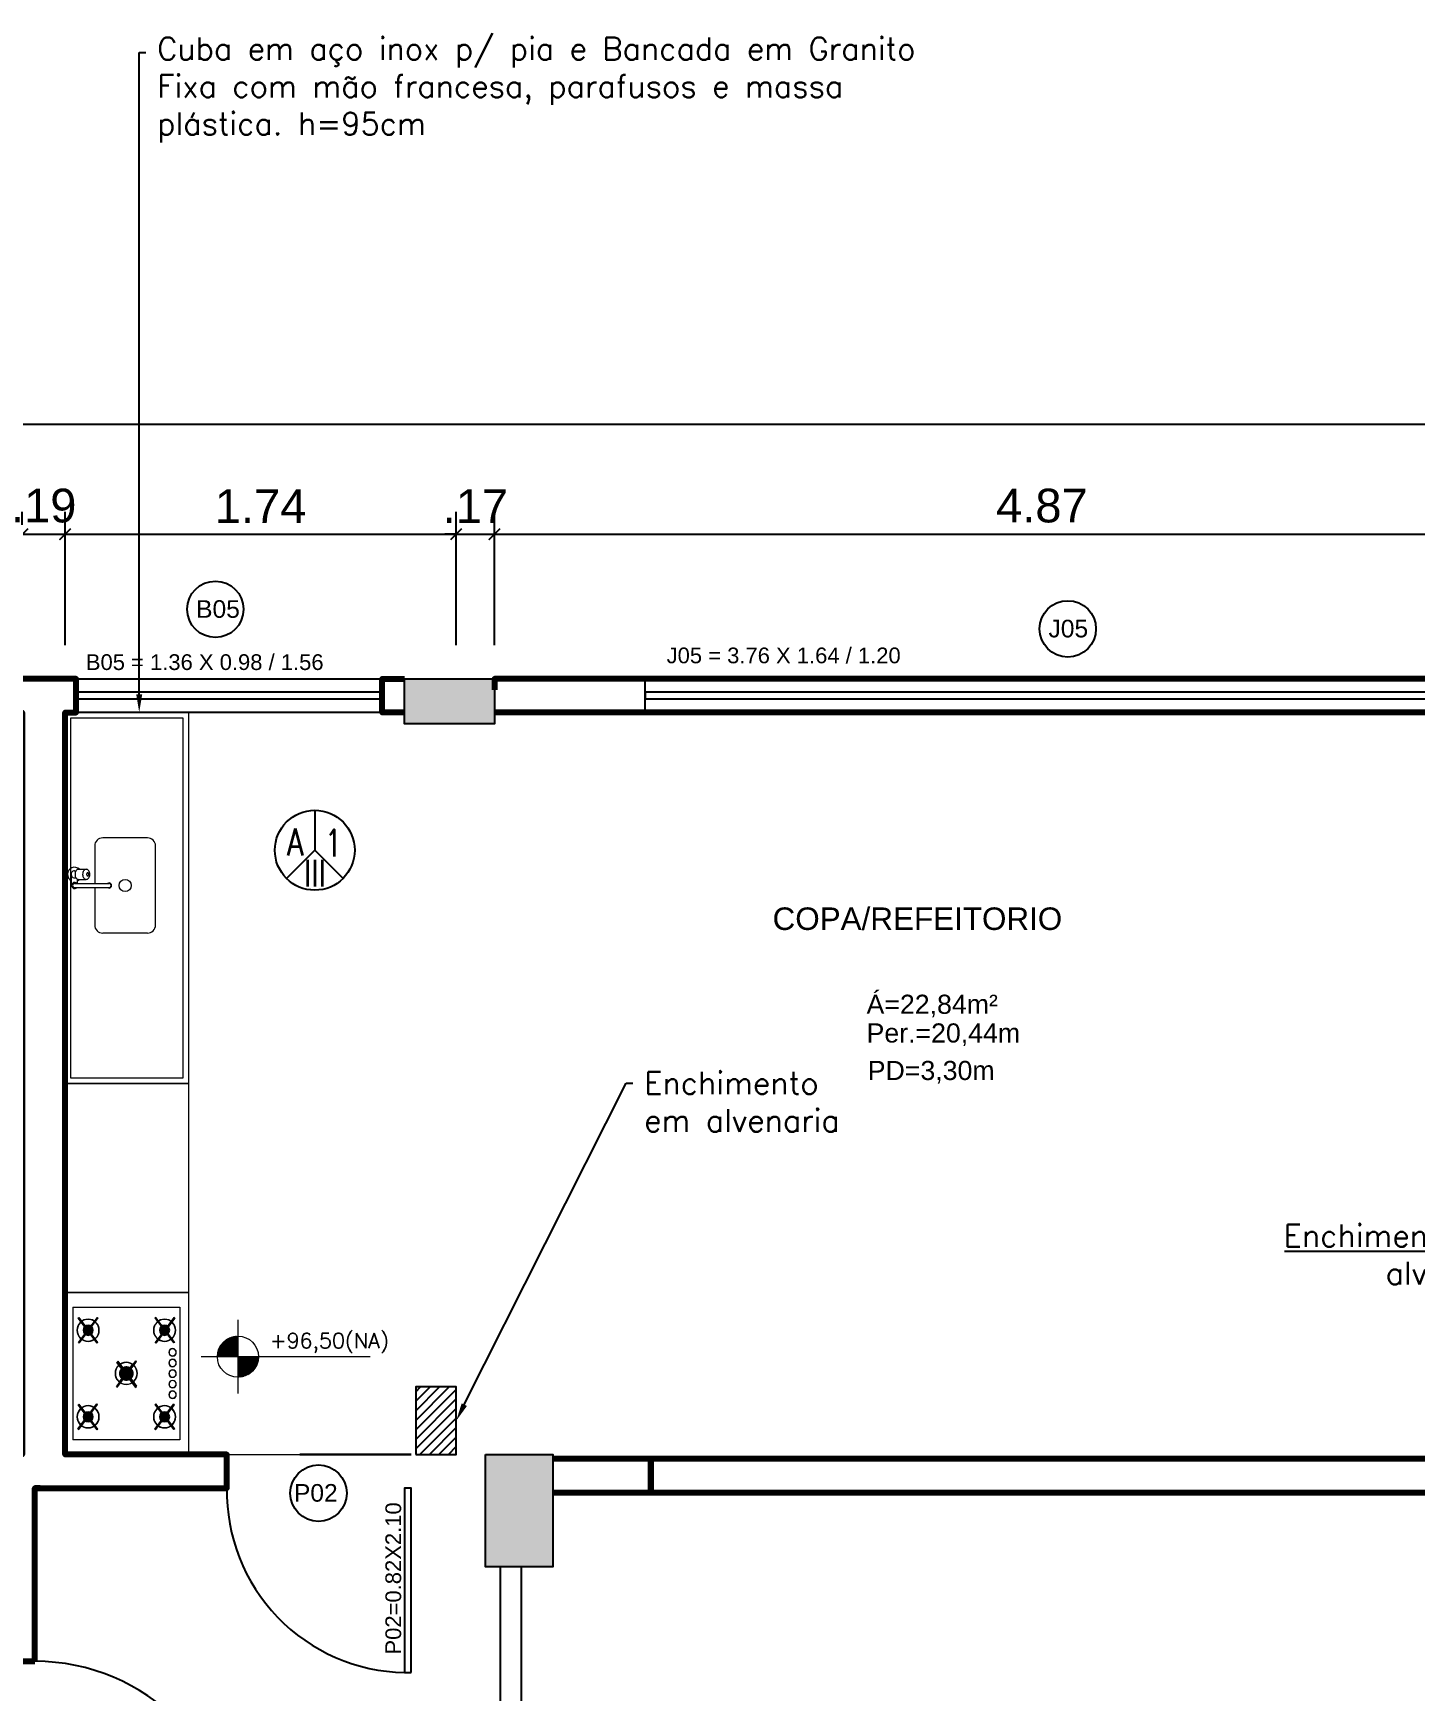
# Model space of a CAD drawing. Header units: metres. Extents: x -15851 to -15710, y 6781 to 6850.
# Drawn here: x -15800.06 to -15793.91, y 6801.67 to 6809.04 of the extents above; entities that cross this region are included whole.
import ezdxf
from ezdxf import colors
from ezdxf.entities.mleader import LeaderData, LeaderLine
from ezdxf.enums import TextEntityAlignment as Align
from ezdxf.math import Vec2, Vec3

# ---------------------------------------------------------------- set-up
doc = ezdxf.new("R2010")
doc.units = ezdxf.units.M
for name, color, linetype in [('ARCO', 1, 'Continuous'), ('Divisórias de Gesso Acartonado', 42, 'Continuous'), ('ESQUADRIAS', 2, 'Continuous'), ('pilares', 253, 'Continuous'), ('Shafts', 1, 'Continuous'), ('TEXTO', 7, 'Continuous'), ('Texto Esquadrias', 7, 'Continuous'), ('Texto Perimetro e Pé Direito', 7, 'Continuous'), ('TXT', 2, 'Continuous')]:
    doc.layers.add(name, color=color, linetype=linetype)
doc.layers.add('borda', color=220, linetype='Continuous', lineweight=9, plot=False)
for name, color, linetype, lineweight in [('cota', 18, 'Continuous', 9), ('linha', 1, 'Continuous', 9), ('Linha 1', 1, 'Continuous', 13), ('Linha 2', 2, 'Continuous', 20), ('linha2', 2, 'Continuous', 20), ('parede', 8, 'Continuous', 80), ('parede-0', 1, 'Continuous', 30), ('PISO', 8, 'Continuous', 13)]:
    doc.layers.add(name, color=color, linetype=linetype, lineweight=lineweight)
doc.layers.get('borda').off()
doc.styles.add('AMBI', font='arial.ttf')
doc.styles.add('arial', font='arial.ttf')
doc.styles.add('romans', font='romans.shx')
doc.styles.add('STYLE1', font='romans.shx')
doc.dimstyles.new('1-50', dxfattribs={"dimtxt": 0.15, "dimasz": 0.05, "dimexe": 0.1, "dimexo": 0.15, "dimgap": 0.05, "dimtad": 1, "dimzin": 4, "dimdsep": 46, "dimtxsty": 'arial', "dimblk": 'ARCHTICK', "dimcen": 0, "dimdle": 0.08, "dimclrd": 256, "dimclre": 256, "dimclrt": 256, "dimadec": 1, "dimazin": 0, "dimtfac": 1, "dimtix": 1, "dimtmove": 0, "dimatfit": 0, "dimldrblk": 'ARCHTICK', "dimfxl": 1, "dimtolj": 1, "dimarcsym": 0})

# ---------------------------------------------------------------- blocks, each defined once
blk = doc.blocks.new('pia p')
at = {"color": 0, "linetype": 'ByBlock', "ltscale": 0.1}
for p, q in [((33.95, 8.67), (11.95, 8.67)), ((7.95, 4.67), (7.95, -13.83)), ((37.95, -34.33), (37.95, 4.67)), ((-1.96, -7.58), (-1.26, -7.58)), ((0, -6.83), (3.76, -6.83)), ((-3.46, -14.83), (-3.46, -10.48)), ((-1.96, -11.08), (-1.26, -11.08)), ((-1.96, -13.83), (15.04, -13.83)), ((-1.96, -15.83), (15.04, -15.83)), ((-0.46, -13.83), (-0.46, -11.75)), ((0, -11.83), (3.76, -11.83)), ((7.95, -15.83), (7.95, -34.33)), ((33.95, -38.33), (11.95, -38.33))]:
    blk.add_line(p, q, dxfattribs=at)
at = {"color": 0, "linetype": 'ByBlock'}
blk.add_circle((22.95, -14.83), 3, dxfattribs=at)
at = {"color": 0, "linetype": 'ByBlock', "ltscale": 0.1}
for centre, radius, start, end in [((11.95, 4.67), 4, 90, 180), ((33.95, 4.67), 4, 0, 90), ((-1.96, -9.33), 1.75, 90, 204.61998), ((0.89, -9.08), 2.62, 144.73561, 163.67505), ((0.35, -8.69), 1.95, 120.36119, 144.73561), ((0, -8.1), 1.27, 90, 120.36119), ((4.65, -9.08), 2.62, 144.73561, 163.67505), ((4.11, -8.69), 1.95, 120.36119, 144.73561), ((3.76, -8.1), 1.27, 90, 120.36119), ((3.76, -8.1), 1.27, 59.63881, 90), ((3.41, -8.69), 1.95, 35.26439, 59.63881), ((2.87, -9.08), 2.62, 16.32495, 35.26439), ((-4.46, -10.48), 1, 0, 24.61998), ((-1.96, -9.33), 1.75, 211.00272, 270), ((-1.96, -14.83), 1, 90.00021, 270.00021), ((1.76, -9.33), 3.52, 163.67505, 180), ((1.76, -9.33), 3.52, 180, 196.32495), ((0.89, -9.59), 2.62, 196.32495, 215.26439), ((0.35, -9.97), 1.95, 215.26439, 239.63881), ((0, -10.56), 1.27, 239.63881, 270), ((5.52, -9.33), 3.52, 163.67505, 180), ((5.52, -9.33), 3.52, 180, 196.32495), ((4.65, -9.59), 2.62, 196.32495, 215.26439), ((4.11, -9.97), 1.95, 215.26439, 239.63881), ((3.76, -10.56), 1.27, 239.63881, 270), ((3.76, -10.56), 1.27, 270, 300.36119), ((3.41, -9.97), 1.95, 300.36119, 324.73561), ((2.87, -9.59), 2.62, 324.73561, 343.67505), ((2, -9.33), 3.52, 0, 16.32495), ((2, -9.33), 3.52, 343.67505, 0), ((15.04, -14.83), 1, 270.00012, 90.00012), ((11.95, -34.33), 4, 180, 270), ((33.95, -34.33), 4, 270, 0)]:
    blk.add_arc(centre, radius, start, end, dxfattribs=at)
at = {"color": 0, "linetype": 'ByBlock'}
for centre, radius, start, end in [((-1.96, -9.33), 3.5, 45.58469, 244.62307), ((-1.96, -14.83), 1.5, 41.81031, 318.18969), ((-1.96, -9.33), 3.5, 295.37693, 314.41531), ((5.04, -9.33), 1.06, 163.67505, 180), ((5.04, -9.33), 1.06, 180, 196.32495), ((4.78, -9.26), 0.787, 144.73561, 163.67505), ((4.78, -9.41), 0.787, 196.32495, 215.26439), ((4.61, -9.14), 0.586, 120.36119, 144.73561), ((4.61, -9.53), 0.586, 215.26439, 239.63881), ((4.51, -8.96), 0.381, 90, 120.36119), ((4.51, -9.7), 0.381, 239.63881, 270), ((4.51, -8.96), 0.381, 59.63881, 90), ((4.51, -9.7), 0.381, 270, 300.36119), ((4.41, -9.14), 0.586, 35.26439, 59.63881), ((4.41, -9.53), 0.586, 300.36119, 324.73561), ((4.24, -9.26), 0.787, 16.32495, 35.26439), ((4.24, -9.41), 0.787, 324.73561, 343.67505), ((3.98, -9.33), 1.06, 360, 16.32495), ((3.98, -9.33), 1.06, 343.67505, 360), ((15.04, -14.83), 1.25, 233.1301, 126.8699)]:
    blk.add_arc(centre, radius, start, end, dxfattribs=at)
blk = doc.blocks.new('fogão de bancada')
at = {"linetype": 'ByBlock'}
h = blk.add_hatch(color=0, dxfattribs=at)
h.paths.add_polyline_path([(-29.29, 12.63), (-27.92, 14.44, -0.498387), (-27.92, 10.81)])
h.paths.add_polyline_path([(-29.29, 12.63), (-30.65, 14.44, -0.16294), (-29.29, 14.89, -0.16294), (-27.92, 14.44)])
h.paths.add_polyline_path([(-30.65, 10.81, -0.498387), (-30.65, 14.44), (-29.29, 12.63)])
h.paths.add_polyline_path([(-30.65, 10.81), (-29.29, 12.63), (-27.92, 10.81, -0.16294), (-29.29, 10.36, -0.16294)])
h = blk.add_hatch(color=0, dxfattribs=at)
h.paths.add_polyline_path([(4.73, 12.63), (3.36, 14.44, 0.498387), (3.36, 10.81)])
h.paths.add_polyline_path([(4.73, 12.63), (6.1, 14.44, 0.16294), (4.73, 14.89, 0.16294), (3.36, 14.44)])
h.paths.add_polyline_path([(6.1, 10.81, 0.498387), (6.1, 14.44), (4.73, 12.63)])
h.paths.add_polyline_path([(6.1, 10.81), (4.73, 12.63), (3.36, 10.81, 0.16294), (4.73, 10.36, 0.16294)])
h = blk.add_hatch(color=0, dxfattribs=at)
h.paths.add_polyline_path([(-12.28, -6.61), (-14.26, -9.24, -0.498387), (-14.26, -3.98)])
h.paths.add_polyline_path([(-12.28, -6.61), (-10.29, -9.24, -0.16294), (-12.28, -9.9, -0.16294), (-14.26, -9.24)])
h.paths.add_polyline_path([(-10.29, -3.98, -0.498387), (-10.29, -9.24), (-12.28, -6.61)])
h.paths.add_polyline_path([(-10.29, -3.98), (-12.28, -6.61), (-14.26, -3.98, -0.16294), (-12.28, -3.31, -0.16294)])
h = blk.add_hatch(color=0, dxfattribs=at)
h.paths.add_polyline_path([(-29.29, -25.86), (-27.92, -27.68, 0.498387), (-27.92, -24.05)])
h.paths.add_polyline_path([(-29.29, -25.86), (-30.65, -27.68, 0.16294), (-29.29, -28.13, 0.16294), (-27.92, -27.68)])
h.paths.add_polyline_path([(-30.65, -24.05, 0.498387), (-30.65, -27.68), (-29.29, -25.86)])
h.paths.add_polyline_path([(-30.65, -24.05), (-29.29, -25.86), (-27.92, -24.05, 0.16294), (-29.29, -23.6, 0.16294)])
h = blk.add_hatch(color=0, dxfattribs=at)
h.paths.add_polyline_path([(4.73, -25.86), (3.36, -27.68, -0.498387), (3.36, -24.05)])
h.paths.add_polyline_path([(4.73, -25.86), (6.1, -27.68, -0.16294), (4.73, -28.13, -0.16294), (3.36, -27.68)])
h.paths.add_polyline_path([(6.1, -24.05, -0.498387), (6.1, -27.68), (4.73, -25.86)])
h.paths.add_polyline_path([(6.1, -24.05), (4.73, -25.86), (3.36, -24.05, -0.16294), (4.73, -23.6, -0.16294)])
for p, q in [((-36.12, 22.88, -2400.04), (-36.12, -36.12, -2400.04)), ((11.56, 22.88, -2400.04), (11.56, -36.12, -2400.04))]:
    blk.add_line(p, q)
at = {"color": 0, "linetype": 'ByBlock'}
for p, q in [((-33.81, 17.98, -2400.04), (-33.47, 18.24, -2400.04)), ((-33.81, 17.98, -2400.04), (-25.44, 6.87, -2400.04)), ((-33.74, 18.04, -2400.04), (-25.36, 6.93, -2400.04)), ((-33.66, 18.1, -2400.04), (-25.28, 6.99, -2400.04)), ((-25.25, 18.36, -2400.04), (-33.63, 7.25, -2400.04)), ((-25.17, 18.3, -2400.04), (-33.55, 7.19, -2400.04)), ((-33.5, 18.22, -2400.04), (-25.12, 7.1, -2400.04)), ((-33.5, 18.22, -2400.04), (-25.12, 7.1, -2400.04)), ((-25.11, 18.25, -2400.04), (-33.49, 7.14, -2400.04)), ((-33.49, 18.23, -2400.04), (-25.11, 7.12, -2400.04)), ((-33.47, 18.24, -2400.04), (-25.09, 7.13, -2400.04)), ((-25.09, 18.24, -2400.04), (-33.47, 7.13, -2400.04)), ((-25.09, 18.24, -2400.04), (-33.47, 7.13, -2400.04)), ((-25.09, 18.24, -2400.04), (-33.47, 7.13, -2400.04)), ((-24.94, 18.13, -2400.04), (-33.32, 7.01, -2400.04)), ((-25.25, 18.36, -2400.04), (-24.94, 18.13, -2400.04)), ((0.7, 18.36, -2400.04), (0.38, 18.13, -2400.04)), ((0.38, 18.13, -2400.04), (8.76, 7.01, -2400.04)), ((8.92, 18.24, -2400.04), (0.54, 7.13, -2400.04)), ((0.54, 18.24, -2400.04), (8.92, 7.13, -2400.04)), ((0.54, 18.24, -2400.04), (8.92, 7.13, -2400.04)), ((0.54, 18.24, -2400.04), (8.92, 7.13, -2400.04)), ((0.55, 18.25, -2400.04), (8.93, 7.14, -2400.04)), ((8.93, 18.23, -2400.04), (0.55, 7.12, -2400.04)), ((8.95, 18.22, -2400.04), (0.57, 7.1, -2400.04)), ((8.95, 18.22, -2400.04), (0.57, 7.1, -2400.04)), ((0.62, 18.3, -2400.04), (9, 7.19, -2400.04)), ((0.7, 18.36, -2400.04), (9.08, 7.25, -2400.04)), ((9.1, 18.1, -2400.04), (0.72, 6.99, -2400.04)), ((9.18, 18.04, -2400.04), (0.8, 6.93, -2400.04)), ((9.26, 17.98, -2400.04), (0.88, 6.87, -2400.04)), ((9.26, 17.98, -2400.04), (8.92, 18.24, -2400.04)), ((-33.63, 7.25, -2400.04), (-33.32, 7.01, -2400.04)), ((-25.44, 6.87, -2400.04), (-25.09, 7.13, -2400.04)), ((0.88, 6.87, -2400.04), (0.54, 7.13, -2400.04)), ((9.08, 7.25, -2400.04), (8.76, 7.01, -2400.04)), ((-17.01, -12.26, -2400.04), (-8.63, -1.15, -2400.04)), ((-16.51, -1.01, -2400.04), (-16.85, -1.26, -2400.04)), ((-8.47, -12.38, -2400.04), (-16.85, -1.26, -2400.04)), ((-16.85, -12.38, -2400.04), (-8.47, -1.26, -2400.04)), ((-16.85, -12.38, -2400.04), (-8.47, -1.26, -2400.04)), ((-16.85, -12.38, -2400.04), (-8.47, -1.26, -2400.04)), ((-8.46, -12.37, -2400.04), (-16.84, -1.25, -2400.04)), ((-16.84, -12.39, -2400.04), (-8.46, -1.28, -2400.04)), ((-8.44, -12.35, -2400.04), (-16.82, -1.24, -2400.04)), ((-8.44, -12.35, -2400.04), (-16.82, -1.24, -2400.04)), ((-16.77, -12.44, -2400.04), (-8.39, -1.32, -2400.04)), ((-16.74, -12.62, -2400.04), (-8.36, -1.5, -2400.04)), ((-16.69, -12.5, -2400.04), (-8.31, -1.38, -2400.04)), ((-8.29, -12.24, -2400.04), (-16.67, -1.13, -2400.04)), ((-8.21, -12.18, -2400.04), (-16.59, -1.07, -2400.04)), ((-16.25, -1.36, -2400.04), (-16.59, -1.62, -2400.04)), ((-16.59, -12.73, -2400.04), (-8.21, -1.62, -2400.04)), ((-16.59, -12.73, -2400.04), (-8.21, -1.62, -2400.04)), ((-16.59, -12.73, -2400.04), (-8.21, -1.62, -2400.04)), ((-8.21, -12.73, -2400.04), (-16.59, -1.62, -2400.04)), ((-8.19, -12.72, -2400.04), (-16.57, -1.61, -2400.04)), ((-16.57, -12.74, -2400.04), (-8.19, -1.63, -2400.04)), ((-8.18, -12.71, -2400.04), (-16.56, -1.59, -2400.04)), ((-8.18, -12.71, -2400.04), (-16.56, -1.59, -2400.04)), ((-8.13, -12.12, -2400.04), (-16.51, -1.01, -2400.04)), ((-16.51, -12.79, -2400.04), (-8.13, -1.68, -2400.04)), ((-16.43, -12.85, -2400.04), (-8.05, -1.74, -2400.04)), ((-8.03, -12.59, -2400.04), (-16.4, -1.48, -2400.04)), ((-7.95, -12.53, -2400.04), (-16.32, -1.42, -2400.04)), ((-7.87, -12.47, -2400.04), (-16.25, -1.36, -2400.04)), ((-15.24, -10.33, -2400.04), (-9.42, -2.61, -2400.04)), ((-15.14, -10.41, -2400.04), (-9.32, -2.69, -2400.04)), ((-15.14, -10.41, -2400.04), (-9.32, -2.69, -2400.04)), ((-15.14, -10.41, -2400.04), (-9.32, -2.69, -2400.04)), ((-9.32, -10.41, -2400.04), (-15.14, -2.69, -2400.04)), ((-9.31, -10.4, -2400.04), (-15.13, -2.68, -2400.04)), ((-15.13, -10.42, -2400.04), (-9.31, -2.7, -2400.04)), ((-9.3, -10.39, -2400.04), (-15.12, -2.68, -2400.04)), ((-9.3, -10.39, -2400.04), (-15.12, -2.68, -2400.04)), ((-9.19, -10.31, -2400.04), (-15.01, -2.6, -2400.04)), ((-8.31, -1.38, -2400.04), (-8.63, -1.15, -2400.04)), ((-8.05, -1.74, -2400.04), (-8.36, -1.5, -2400.04)), ((-16.43, -12.85, -2400.04), (-16.74, -12.62, -2400.04)), ((-7.87, -12.47, -2400.04), (-8.21, -12.73, -2400.04)), ((-33.81, -31.22, -2400.04), (-25.44, -20.11, -2400.04)), ((-33.74, -31.28, -2400.04), (-25.36, -20.17, -2400.04)), ((-33.66, -31.34, -2400.04), (-25.28, -20.23, -2400.04)), ((-33.63, -20.49, -2400.04), (-33.32, -20.25, -2400.04)), ((-25.25, -31.6, -2400.04), (-33.63, -20.49, -2400.04)), ((-25.17, -31.54, -2400.04), (-33.55, -20.43, -2400.04)), ((-33.5, -31.46, -2400.04), (-25.12, -20.34, -2400.04)), ((-33.5, -31.46, -2400.04), (-25.12, -20.34, -2400.04)), ((-33.49, -31.47, -2400.04), (-25.11, -20.36, -2400.04)), ((-25.11, -31.49, -2400.04), (-33.49, -20.38, -2400.04)), ((-33.47, -31.48, -2400.04), (-25.09, -20.37, -2400.04)), ((-25.09, -31.48, -2400.04), (-33.47, -20.37, -2400.04)), ((-25.09, -31.48, -2400.04), (-33.47, -20.37, -2400.04)), ((-25.09, -31.48, -2400.04), (-33.47, -20.37, -2400.04)), ((-24.94, -31.37, -2400.04), (-33.32, -20.25, -2400.04)), ((-25.44, -20.11, -2400.04), (-25.09, -20.37, -2400.04)), ((0.38, -31.37, -2400.04), (8.76, -20.25, -2400.04)), ((0.88, -20.11, -2400.04), (0.54, -20.37, -2400.04)), ((8.92, -31.48, -2400.04), (0.54, -20.37, -2400.04)), ((0.54, -31.48, -2400.04), (8.92, -20.37, -2400.04)), ((0.54, -31.48, -2400.04), (8.92, -20.37, -2400.04)), ((0.54, -31.48, -2400.04), (8.92, -20.37, -2400.04)), ((8.93, -31.47, -2400.04), (0.55, -20.36, -2400.04)), ((0.55, -31.49, -2400.04), (8.93, -20.38, -2400.04)), ((8.95, -31.46, -2400.04), (0.57, -20.34, -2400.04)), ((8.95, -31.46, -2400.04), (0.57, -20.34, -2400.04)), ((0.62, -31.54, -2400.04), (9, -20.43, -2400.04)), ((0.7, -31.6, -2400.04), (9.08, -20.49, -2400.04)), ((9.1, -31.34, -2400.04), (0.72, -20.23, -2400.04)), ((9.18, -31.28, -2400.04), (0.8, -20.17, -2400.04)), ((9.26, -31.22, -2400.04), (0.88, -20.11, -2400.04)), ((9.08, -20.49, -2400.04), (8.76, -20.25, -2400.04)), ((-33.81, -31.22, -2400.04), (-33.47, -31.48, -2400.04)), ((-25.25, -31.6, -2400.04), (-24.94, -31.37, -2400.04)), ((0.7, -31.6, -2400.04), (0.38, -31.37, -2400.04)), ((9.26, -31.22, -2400.04), (8.92, -31.48, -2400.04))]:
    blk.add_line(p, q, dxfattribs=at)
at = {"color": 0, "linetype": 'ByBlock', "elevation": -2400.04}
for points in [[(11.56, 22.88), (-36.12, 22.88)], [(-36.12, -36.12), (11.56, -36.12)]]:
    blk.add_lwpolyline(points, dxfattribs=at)
at = {"color": 0, "linetype": 'ByBlock'}
for centre, radius in [((-29.29, 12.63, -2400.04), 4.96), ((-29.29, 12.63, -2400.04), 4.83), ((-29.29, 12.63, -2400.04), 2.27), ((4.73, 12.63, -2400.04), 4.96), ((4.73, 12.63, -2400.04), 4.83), ((4.73, 12.63, -2400.04), 2.27), ((-32.84, 2.8, -2400.04), 1.67), ((-32.84, 2.8, -2400.04), 1.57), ((-32.84, -1.91, -2400.04), 1.67), ((-32.84, -6.62, -2400.04), 1.67), ((-32.84, -1.91, -2400.04), 1.57), ((-32.84, -6.62, -2400.04), 1.57), ((-12.23, -6.55, -2400.04), 4.96), ((-12.23, -6.55, -2400.04), 4.83), ((-12.23, -6.55, -2400.04), 2.27), ((-32.84, -11.33, -2400.04), 1.67), ((-32.84, -16.04, -2400.04), 1.67), ((-32.84, -11.33, -2400.04), 1.57), ((-32.84, -16.04, -2400.04), 1.57), ((-29.29, -25.86, -2400.04), 4.96), ((-29.29, -25.86, -2400.04), 4.83), ((4.73, -25.86, -2400.04), 4.96), ((4.73, -25.86, -2400.04), 4.83), ((-29.29, -25.86, -2400.04), 2.27), ((4.73, -25.86, -2400.04), 2.27)]:
    blk.add_circle(centre, radius, dxfattribs=at)
blk = doc.blocks.new('A$C676863C5')
at = {"layer": 'TXT'}
for p, q in [((0, 23.91), (0, 1.56)), ((0, 1.56), (-15.81, -14.25)), ((0, 1.56), (15.81, -14.25))]:
    blk.add_line(p, q, dxfattribs=at)
blk.add_circle((0, 1.56), 22.36, dxfattribs=at)
blk = doc.blocks.new('Adc_nivelpl')
h = blk.add_hatch()
h.set_pattern_fill('_U', color=256, scale=0.005, angle=45, style=0, double=1)
h.set_pattern_definition([(45, (-5.8772514, -3.5161936), (-0.003535534, 0.003535534), []), (135, (-5.8772514, -3.5161936), (-0.003535534, -0.003535534), [])])
h.paths.add_polyline_path([(0.1954, -0.0865, 0.414214), (0.0865, -0.1954), (0.1954, -0.1954)])
h.paths.add_polyline_path([(0.1954, -0.1954), (0.1954, -0.3043, 0.414214), (0.3043, -0.1954)])
for p, q in [((0.1954, 0), (0.1954, -0.3908)), ((0.8958, -0.1954), (0, -0.1954))]:
    blk.add_line(p, q)
blk.add_circle((0.1954, -0.1954), 0.1089)
at = {"flags": 8}
blk.add_attdef('NIVEL', (0.3642, -0.1501), '', height=0.1, dxfattribs=at)
blk = doc.blocks.new('_ArchTick')
at = {"color": 0, "linetype": 'ByBlock', "const_width": 0.15}
blk.add_lwpolyline([(-0.5, -0.5), (0.5, 0.5)], dxfattribs=at)
blk = doc.blocks.new('*D58')
at = {"layer": 'cota', "lineweight": -2, "transparency": 16777216}
for p, q in [((-15802.8566, 6806.3175), (-15802.8566, 6806.9103)), ((-15800.1066, 6806.3175), (-15800.1066, 6806.9103)), ((-15802.9366, 6806.8103), (-15800.0266, 6806.8103))]:
    blk.add_line(p, q, dxfattribs=at)
at = {"layer": 'Defpoints', "color": 0, "transparency": 16777216}
for p in [(-15800.1066, 6806.8103), (-15802.8566, 6806.1675), (-15800.1066, 6806.1675)]:
    blk.add_point(p, dxfattribs=at)
at = {"layer": 'cota', "lineweight": -2, "transparency": 16777216, "xscale": 0.05, "yscale": 0.05, "zscale": 0.05, "rotation": 180}
blk.add_blockref('_ArchTick', (-15802.8566, 6806.8103), dxfattribs=at)
at = {"layer": 'cota', "lineweight": -2, "transparency": 16777216, "xscale": 0.05, "yscale": 0.05, "zscale": 0.05}
blk.add_blockref('_ArchTick', (-15800.1066, 6806.8103), dxfattribs=at)
at = {"layer": 'cota', "transparency": 16777216, "insert": (-15801.4816, 6806.9368), "char_height": 0.15, "attachment_point": 5, "style": 'arial'}
blk.add_mtext('\\A1;2.75', dxfattribs=at)
blk = doc.blocks.new('*D59')
at = {"layer": 'cota', "lineweight": -2, "transparency": 16777216}
for p, q in [((-15800.1066, 6806.3175), (-15800.1066, 6806.9103)), ((-15799.9166, 6806.3175), (-15799.9166, 6806.9103)), ((-15800.1066, 6806.8103), (-15800.1566, 6806.8103)), ((-15800.1066, 6806.8103), (-15799.9166, 6806.8103)), ((-15799.9166, 6806.8103), (-15799.8666, 6806.8103))]:
    blk.add_line(p, q, dxfattribs=at)
at = {"layer": 'Defpoints', "color": 0, "transparency": 16777216}
for p in [(-15799.9166, 6806.8103), (-15800.1066, 6806.1675), (-15799.9166, 6806.1675)]:
    blk.add_point(p, dxfattribs=at)
at = {"layer": 'cota', "lineweight": -2, "transparency": 16777216, "xscale": 0.05, "yscale": 0.05, "zscale": 0.05}
blk.add_blockref('_ArchTick', (-15800.1066, 6806.8103), dxfattribs=at)
at = {"layer": 'cota', "lineweight": -2, "transparency": 16777216, "xscale": 0.05, "yscale": 0.05, "zscale": 0.05, "rotation": 180}
blk.add_blockref('_ArchTick', (-15799.9166, 6806.8103), dxfattribs=at)
at = {"layer": 'cota', "transparency": 16777216, "insert": (-15800.0116, 6806.9368), "char_height": 0.15, "attachment_point": 5, "style": 'arial'}
blk.add_mtext('\\A1;.19', dxfattribs=at)
blk = doc.blocks.new('*D60')
at = {"layer": 'cota', "lineweight": -2, "transparency": 16777216}
for p, q in [((-15799.9166, 6806.3175), (-15799.9166, 6806.9103)), ((-15798.1766, 6806.3175), (-15798.1766, 6806.9103)), ((-15799.9966, 6806.8103), (-15798.0966, 6806.8103))]:
    blk.add_line(p, q, dxfattribs=at)
at = {"layer": 'Defpoints', "color": 0, "transparency": 16777216}
for p in [(-15798.1766, 6806.8103), (-15799.9166, 6806.1675), (-15798.1766, 6806.1675)]:
    blk.add_point(p, dxfattribs=at)
at = {"layer": 'cota', "lineweight": -2, "transparency": 16777216, "xscale": 0.05, "yscale": 0.05, "zscale": 0.05, "rotation": 180}
blk.add_blockref('_ArchTick', (-15799.9166, 6806.8103), dxfattribs=at)
at = {"layer": 'cota', "lineweight": -2, "transparency": 16777216, "xscale": 0.05, "yscale": 0.05, "zscale": 0.05}
blk.add_blockref('_ArchTick', (-15798.1766, 6806.8103), dxfattribs=at)
at = {"layer": 'cota', "transparency": 16777216, "insert": (-15799.0466, 6806.9356), "char_height": 0.15, "attachment_point": 5, "style": 'arial'}
blk.add_mtext('\\A1;1.74', dxfattribs=at)
blk = doc.blocks.new('*D61')
at = {"layer": 'cota', "lineweight": -2, "transparency": 16777216}
for p, q in [((-15798.1766, 6806.3175), (-15798.1766, 6806.9103)), ((-15798.0066, 6806.3175), (-15798.0066, 6806.9103)), ((-15798.1766, 6806.8103), (-15798.2266, 6806.8103)), ((-15798.1766, 6806.8103), (-15798.0066, 6806.8103)), ((-15798.0066, 6806.8103), (-15797.9566, 6806.8103))]:
    blk.add_line(p, q, dxfattribs=at)
at = {"layer": 'Defpoints', "color": 0, "transparency": 16777216}
for p in [(-15798.0066, 6806.8103), (-15798.1766, 6806.1675), (-15798.0066, 6806.1675)]:
    blk.add_point(p, dxfattribs=at)
at = {"layer": 'cota', "lineweight": -2, "transparency": 16777216, "xscale": 0.05, "yscale": 0.05, "zscale": 0.05}
blk.add_blockref('_ArchTick', (-15798.1766, 6806.8103), dxfattribs=at)
at = {"layer": 'cota', "lineweight": -2, "transparency": 16777216, "xscale": 0.05, "yscale": 0.05, "zscale": 0.05, "rotation": 180}
blk.add_blockref('_ArchTick', (-15798.0066, 6806.8103), dxfattribs=at)
at = {"layer": 'cota', "transparency": 16777216, "insert": (-15798.0916, 6806.9356), "char_height": 0.15, "attachment_point": 5, "style": 'arial'}
blk.add_mtext('\\A1;.17', dxfattribs=at)
blk = doc.blocks.new('*D62')
at = {"layer": 'cota', "lineweight": -2, "transparency": 16777216}
for p, q in [((-15798.0066, 6806.3175), (-15798.0066, 6806.9103)), ((-15793.1366, 6806.3175), (-15793.1366, 6806.9103)), ((-15798.0866, 6806.8103), (-15793.0566, 6806.8103))]:
    blk.add_line(p, q, dxfattribs=at)
at = {"layer": 'Defpoints', "color": 0, "transparency": 16777216}
for p in [(-15793.1366, 6806.8103), (-15798.0066, 6806.1675), (-15793.1366, 6806.1675)]:
    blk.add_point(p, dxfattribs=at)
at = {"layer": 'cota', "lineweight": -2, "transparency": 16777216, "xscale": 0.05, "yscale": 0.05, "zscale": 0.05, "rotation": 180}
blk.add_blockref('_ArchTick', (-15798.0066, 6806.8103), dxfattribs=at)
at = {"layer": 'cota', "lineweight": -2, "transparency": 16777216, "xscale": 0.05, "yscale": 0.05, "zscale": 0.05}
blk.add_blockref('_ArchTick', (-15793.1366, 6806.8103), dxfattribs=at)
at = {"layer": 'cota', "transparency": 16777216, "insert": (-15795.5716, 6806.9368), "char_height": 0.15, "attachment_point": 5, "style": 'arial'}
blk.add_mtext('\\A1;4.87', dxfattribs=at)
blk = doc.blocks.new('*D63')
at = {"layer": 'cota', "lineweight": -2, "transparency": 16777216}
for p, q in [((-15817.1466, 6806.3175), (-15817.1466, 6807.3999)), ((-15792.9866, 6806.3175), (-15792.9866, 6807.3999)), ((-15817.2266, 6807.2999), (-15792.9066, 6807.2999))]:
    blk.add_line(p, q, dxfattribs=at)
at = {"layer": 'Defpoints', "color": 0, "transparency": 16777216}
for p in [(-15792.9866, 6807.2999), (-15817.1466, 6806.1675), (-15792.9866, 6806.1675)]:
    blk.add_point(p, dxfattribs=at)
at = {"layer": 'cota', "lineweight": -2, "transparency": 16777216, "xscale": 0.05, "yscale": 0.05, "zscale": 0.05, "rotation": 180}
blk.add_blockref('_ArchTick', (-15817.1466, 6807.2999), dxfattribs=at)
at = {"layer": 'cota', "lineweight": -2, "transparency": 16777216, "xscale": 0.05, "yscale": 0.05, "zscale": 0.05}
blk.add_blockref('_ArchTick', (-15792.9866, 6807.2999), dxfattribs=at)
at = {"layer": 'cota', "transparency": 16777216, "insert": (-15805.0666, 6807.4265), "char_height": 0.15, "attachment_point": 5, "style": 'arial'}
blk.add_mtext('\\A1;24.16', dxfattribs=at)

msp = doc.modelspace()

# ---------------------------------------------------------------- hatches: boundary and pattern name
at = {"layer": 'pilares'}
h = msp.add_hatch(color=256, dxfattribs=at)
h.paths.add_polyline_path([(-15792.9666, 6790.3875), (-15793.2666, 6790.3875), (-15793.2666, 6789.8875), (-15792.9666, 6789.8875)])
h.paths.add_polyline_path([(-15792.9666, 6796.4875), (-15793.2666, 6796.4875), (-15793.2666, 6795.9875), (-15792.9666, 6795.9875)])
h.paths.add_polyline_path([(-15792.9666, 6802.7175), (-15793.2666, 6802.7175), (-15793.2666, 6802.2175), (-15792.9666, 6802.2175)])
h.paths.add_polyline_path([(-15797.7466, 6802.7175), (-15798.0466, 6802.7175), (-15798.0466, 6802.2175), (-15797.7466, 6802.2175)])
h.paths.add_polyline_path([(-15797.7466, 6796.4875), (-15798.0466, 6796.4875), (-15798.0466, 6795.9875), (-15797.7466, 6795.9875)])
h.paths.add_polyline_path([(-15797.7466, 6790.3875), (-15798.0466, 6790.3875), (-15798.0466, 6789.8875), (-15797.7466, 6789.8875)])
h.paths.add_polyline_path([(-15797.8966, 6787.3375), (-15798.1966, 6787.3375), (-15798.1966, 6787.1375), (-15797.8966, 6787.1375)])
h.paths.add_polyline_path([(-15802.5266, 6787.3375), (-15802.8266, 6787.3375), (-15802.8266, 6787.1375), (-15802.5266, 6787.1375)])
h.paths.add_polyline_path([(-15805.2166, 6787.3375), (-15805.5166, 6787.3375), (-15805.5166, 6787.1375), (-15805.2166, 6787.1375)])
h.paths.add_polyline_path([(-15807.3066, 6790.3875), (-15807.6066, 6790.3875), (-15807.6066, 6789.8875), (-15807.3066, 6789.8875)])
h.paths.add_polyline_path([(-15812.0866, 6790.3875), (-15812.3866, 6790.3875), (-15812.3866, 6790.2375), (-15812.3866, 6789.8875), (-15812.0866, 6789.8875)])
h.paths.add_polyline_path([(-15816.8666, 6790.3875), (-15817.1666, 6790.3875), (-15817.1666, 6789.8875), (-15816.8666, 6789.8875)])
h.paths.add_polyline_path([(-15816.8666, 6796.4875), (-15817.1666, 6796.4875), (-15817.1666, 6795.9875), (-15816.8666, 6795.9875)])
h.paths.add_polyline_path([(-15812.0866, 6796.4875), (-15812.3866, 6796.4875), (-15812.3866, 6795.9875), (-15812.0866, 6795.9875)])
h.paths.add_polyline_path([(-15807.3066, 6796.4875), (-15807.6066, 6796.4875), (-15807.6066, 6795.9875), (-15807.3066, 6795.9875)])
h.paths.add_polyline_path([(-15802.5266, 6796.4875), (-15802.8266, 6796.4875), (-15802.8266, 6795.9875), (-15802.5266, 6795.9875)])
h.paths.add_polyline_path([(-15800.0766, 6800.7375), (-15800.3766, 6800.7375), (-15800.3766, 6800.5375), (-15800.0766, 6800.5375)])
h.paths.add_polyline_path([(-15802.6416, 6802.7175), (-15802.9416, 6802.7175), (-15802.9416, 6802.2175), (-15802.6416, 6802.2175)])
h.paths.add_polyline_path([(-15804.9166, 6800.7375), (-15805.2166, 6800.7375), (-15805.2166, 6800.5375), (-15804.9166, 6800.5375)])
h.paths.add_polyline_path([(-15809.7566, 6800.7375), (-15810.0566, 6800.7375), (-15810.0566, 6800.5375), (-15809.7566, 6800.5375)])
h.paths.add_polyline_path([(-15807.1116, 6802.7175), (-15807.4116, 6802.7175), (-15807.4116, 6802.2175), (-15807.1116, 6802.2175)])
h.paths.add_polyline_path([(-15812.0866, 6802.7175), (-15812.3866, 6802.7175), (-15812.3866, 6802.2175), (-15812.0866, 6802.2175)])
h.paths.add_polyline_path([(-15816.8666, 6802.7175), (-15817.1666, 6802.7175), (-15817.1666, 6802.2175), (-15816.8666, 6802.2175)])
h.paths.add_polyline_path([(-15811.7366, 6806.1675), (-15812.1366, 6806.1675), (-15812.1366, 6805.9675), (-15811.7366, 6805.9675)])
h.paths.add_polyline_path([(-15807.2566, 6806.1675), (-15807.6566, 6806.1675), (-15807.6566, 6805.9675), (-15807.2566, 6805.9675)])
h.paths.add_polyline_path([(-15802.4766, 6806.1675), (-15802.8766, 6806.1675), (-15802.8766, 6805.9675), (-15802.4766, 6805.9675)])
h.paths.add_polyline_path([(-15798.0066, 6806.1675), (-15798.4066, 6806.1675), (-15798.4066, 6805.9675), (-15798.0066, 6805.9675)])
at = {"layer": 'Shafts'}
h = msp.add_hatch(dxfattribs=at)
h.set_pattern_fill('_USER', color=256, scale=0.03, angle=45, style=0, pattern_type=0)
h.set_pattern_definition([(45, (0, 0), (-0.021213203436, 0.021213203436), [])])
h.paths.add_polyline_path([(-15798.1766, 6803.0175), (-15798.3566, 6803.0175), (-15798.3566, 6802.7175), (-15798.1766, 6802.7175)])
h = msp.add_hatch(dxfattribs=at)
h.set_pattern_fill('_USER', color=256, scale=0.03, angle=45, style=0, pattern_type=0)
h.set_pattern_definition([(45, (4e-12, -9e-13), (-0.021213203436, 0.021213203436), [])])
h.paths.add_polyline_path([(-15798.1766, 6803.0175), (-15798.3566, 6803.0175), (-15798.3566, 6802.7175), (-15798.1766, 6802.7175)])

# ---------------------------------------------------------------- linework, layer by layer
at = {"layer": 'ARCO'}
for centre, radius, start, end in [((-15798.3916, 6802.5525), 0.8051, 178.9325, 268.9325), ((-15800.0516, 6800.8975), 0.9, 0, 90)]:
    msp.add_arc(centre, radius, start, end, dxfattribs=at)
at = {"layer": 'Divisórias de Gesso Acartonado'}
msp.add_lwpolyline([(-15797.9816, 6802.2175), (-15797.9816, 6800.4675), (-15797.8866, 6800.4675), (-15797.8866, 6802.2175)], dxfattribs=at)
at = {"layer": 'ESQUADRIAS', "color": 1}
for p, q in [((-15799.8666, 6806.1675), (-15798.5066, 6806.1675)), ((-15798.5066, 6806.0175), (-15799.8666, 6806.0175))]:
    msp.add_line(p, q, dxfattribs=at)
at = {"layer": 'ESQUADRIAS', "linetype": 'ByBlock', "ltscale": 0.15}
msp.add_lwpolyline([(-15798.5066, 6806.1075), (-15799.8666, 6806.1075), (-15799.8666, 6806.0775), (-15798.5066, 6806.0775)], close=True, dxfattribs=at)
at = {"layer": 'ESQUADRIAS', "color": 1}
msp.add_lwpolyline([(-15793.5766, 6806.0175), (-15797.3366, 6806.0175), (-15797.3366, 6806.1675), (-15793.5766, 6806.1675)], close=True, dxfattribs=at)
at = {"layer": 'ESQUADRIAS'}
for points in [[(-15793.5766, 6806.1075), (-15797.3366, 6806.1075), (-15797.3366, 6806.0775), (-15793.5766, 6806.0775)], [(-15798.3766, 6801.7475), (-15798.3766, 6802.5675), (-15798.4066, 6802.5675), (-15798.4066, 6801.7475)]]:
    msp.add_lwpolyline(points, close=True, dxfattribs=at)
at = {"layer": 'Linha 2', "ltscale": 0.2}
for points in [[(-15799.9166, 6804.3675), (-15799.3666, 6804.3675), (-15799.3666, 6806.0175), (-15799.9166, 6806.0175)], [(-15799.8916, 6804.3925), (-15799.3916, 6804.3925), (-15799.3916, 6805.9925), (-15799.8916, 6805.9925)], [(-15799.9166, 6803.4371), (-15799.3666, 6803.4371), (-15799.3666, 6804.3675), (-15799.9166, 6804.3675)], [(-15799.3666, 6803.4371), (-15799.9166, 6803.4371), (-15799.9166, 6802.7175), (-15799.3666, 6802.7175)]]:
    msp.add_lwpolyline(points, close=True, dxfattribs=at)
at = {"layer": 'parede'}
for p, q in [((-15793.3666, 6806.0175), (-15798.0066, 6806.0175)), ((-15800.0266, 6802.5675), (-15800.0516, 6802.5675))]:
    msp.add_line(p, q, dxfattribs=at)
msp.add_lwpolyline([(-15800.0516, 6801.7975), (-15800.0516, 6802.5675), (-15799.1966, 6802.5675), (-15799.1966, 6802.7175), (-15799.9166, 6802.7175), (-15799.9166, 6806.0175), (-15799.8666, 6806.0175), (-15799.8666, 6806.1675), (-15800.1766, 6806.1675), (-15800.1766, 6806.0175), (-15800.1066, 6806.0175), (-15800.1066, 6802.7175), (-15800.3216, 6802.7175), (-15800.3216, 6802.5675), (-15800.2016, 6802.5675), (-15800.2016, 6801.7975)], close=True, dxfattribs=at)
for points in [[(-15798.4066, 6806.0175), (-15798.5066, 6806.0175), (-15798.5066, 6806.1675), (-15798.4066, 6806.1675)], [(-15793.3666, 6806.1175), (-15793.3666, 6806.1675), (-15798.0066, 6806.1675), (-15798.0066, 6806.1175)], [(-15797.7466, 6802.5475), (-15797.3116, 6802.5475), (-15797.3116, 6802.6975), (-15797.7466, 6802.6975)], [(-15793.2666, 6802.6975), (-15797.3116, 6802.6975), (-15797.3116, 6802.5475), (-15793.2666, 6802.5475)]]:
    msp.add_lwpolyline(points, dxfattribs=at)
at = {"layer": 'parede-0', "color": 2}
msp.add_line((-15798.3766, 6802.7175), (-15798.8721, 6802.7175), dxfattribs=at)
at = {"layer": 'pilares'}
for points in [[(-15798.4066, 6806.1675), (-15798.0066, 6806.1675), (-15798.0066, 6805.9675), (-15798.4066, 6805.9675)], [(-15798.0466, 6802.7175), (-15797.7466, 6802.7175), (-15797.7466, 6802.2175), (-15798.0466, 6802.2175)]]:
    msp.add_lwpolyline(points, close=True, dxfattribs=at)
at = {"layer": 'PISO'}
msp.add_line((-15799.1966, 6802.7175), (-15798.3766, 6802.7175), dxfattribs=at)
at = {"layer": 'Shafts'}
msp.add_lwpolyline([(-15798.3566, 6802.7175), (-15798.1766, 6802.7175), (-15798.1766, 6803.0175), (-15798.3566, 6803.0175)], close=True, dxfattribs=at)
msp.add_lwpolyline([(-15798.3566, 6802.7175), (-15798.1766, 6802.7175), (-15798.1766, 6803.0175), (-15798.3566, 6803.0175)], close=True, dxfattribs=at)
at = {"layer": 'Texto Esquadrias'}
for centre in [(-15799.248, 6806.4764), (-15795.4566, 6806.3893), (-15798.7893, 6802.5452)]:
    msp.add_circle(centre, 0.1254, dxfattribs=at)

# ---------------------------------------------------------------- block references
at = {"layer": 'borda', "ltscale": 0.2, "xscale": 0.007948720341326031, "yscale": 0.007948720341326031, "zscale": 0.007948720341326031}
msp.add_blockref('A$C676863C5', (-15798.8056, 6805.3924), dxfattribs=at)
at = {"layer": 'linha'}
ref = msp.add_blockref('Adc_nivelpl', (-15799.3117, 6803.3164), dxfattribs=dict(at, xscale=0.8401457548190729, yscale=0.8401457548190729, zscale=0.8401457548190729))
ref.add_attrib('NIVEL', '+96,50(NA)', (-15799.0057, 6803.1903), dxfattribs={"layer": 'TEXTO', "height": 0.06721, "style": 'romans', "flags": 8})
at = {"layer": 'linha2'}
for name, p, xscale, yscale, zscale in [('pia p', (-15799.8564, 6805.3817), 0.00901676123415683, 0.00901676123415683, 0.00901676123415683), ('fogão de bancada', (-15799.7667, 6803.1435, 24.0004), -0.0100000000000002, 0.0100000000000002, 0.0100000000000002)]:
    msp.add_blockref(name, p, dxfattribs=dict(at, xscale=xscale, yscale=yscale, zscale=zscale))

# ---------------------------------------------------------------- texts
at = {"layer": 'TEXTO', "style": 'AMBI'}
msp.add_text('Á=22,84m²', height=0.085, dxfattribs=at).set_placement((-15796.3515, 6804.6772))
at = {"layer": 'TEXTO', "insert": (-15796.7694, 6805.1503), "char_height": 0.1, "attachment_point": 1, "style": 'AMBI'}
msp.add_mtext_dynamic_manual_height_columns('COPA/REFEITORIO', width=1.521423, gutter_width=152.0962, heights=[0], dxfattribs=at)
at = {"layer": 'Texto Esquadrias', "style": 'AMBI'}
for s, insert, char_height, width, attachment_point in [('B05', (-15799.3336, 6806.5169), 0.07833, 1.166286, 1), ('J05', (-15795.5422, 6806.4298), 0.07833, 1.166286, 1), ('B05 = 1.36 X 0.98 / 1.56', (-15799.824, 6806.2054), 0.07, 1.100632, 7), ('J05 = 3.76 X 1.64 / 1.20', (-15797.2407, 6806.3063), 0.07, 1.042285, 1), ('P02', (-15798.7038, 6802.5857), 0.07833, 1.166286, 3)]:
    msp.add_mtext(s, dxfattribs=dict(at, insert=insert, char_height=char_height, width=width, attachment_point=attachment_point))
at = {"layer": 'Texto Esquadrias', "insert": (-15798.4917, 6801.8276), "char_height": 0.07, "width": 1.042285, "attachment_point": 1, "rotation": 90, "style": 'AMBI'}
msp.add_mtext('P02=0.82X2.10', dxfattribs=at)
at = {"layer": 'Texto Perimetro e Pé Direito', "style": 'AMBI'}
for s, p in [('Per.=20,44m', (-15796.3515, 6804.5496)), ('PD=3,30m', (-15796.3461, 6804.3828))]:
    msp.add_text(s, height=0.085, dxfattribs=at).set_placement(p)
at = {"layer": 'TXT', "style": 'STYLE1', "width": 0.8}
for s, height, p in [('A', 0.1192, (-15798.8924, 6805.3821)), ('1', 0.1192, (-15798.723, 6805.3775)), ('III', 0.11923, (-15798.8055, 6805.2431))]:
    msp.add_text(s, height=height, rotation=360, dxfattribs=at).set_placement(p, align=Align.CENTER)

# ---------------------------------------------------------------- dimensions: what is measured, and where the dimension line sits
at = {"layer": 'cota'}
for base, p1, p2, picture, middle in [((-15792.9866, 6807.2999), (-15817.1466, 6806.1675), (-15792.9866, 6806.1675), '*D63', (-15805.0666, 6807.4265)), ((-15800.1066, 6806.8103), (-15802.8566, 6806.1675), (-15800.1066, 6806.1675), '*D58', (-15801.4816, 6806.9368)), ((-15799.9166, 6806.8103), (-15800.1066, 6806.1675), (-15799.9166, 6806.1675), '*D59', (-15800.0116, 6806.9368)), ((-15798.1766, 6806.8103), (-15799.9166, 6806.1675), (-15798.1766, 6806.1675), '*D60', (-15799.0466, 6806.9356)), ((-15798.0066, 6806.8103), (-15798.1766, 6806.1675), (-15798.0066, 6806.1675), '*D61', (-15798.0916, 6806.9356)), ((-15793.1366, 6806.8103), (-15798.0066, 6806.1675), (-15793.1366, 6806.1675), '*D62', (-15795.5716, 6806.9368))]:
    dim = msp.add_linear_dim(base=base, p1=p1, p2=p2, dimstyle='1-50', dxfattribs=at)
    dim.commit()
    dim.dimension.update_dxf_attribs({"geometry": picture, "text_midpoint": middle})

# ---------------------------------------------------------------- leaders
at = {"layer": 'Linha 1'}
ml = msp.add_multileader_mtext('Standard', dxfattribs=at)
ml.set_content('Cuba em aço inox p/ pia e Bancada em Granito Fixa com mão francesa, parafusos e massa plástica. h=95cm', color=2, style='romans')
ml.set_leader_properties(color=1)
ml.build(insert=Vec2(0, 0))
ml.multileader.update_dxf_attribs({"text_right_attachment_type": 6, "dogleg_length": 3, "arrow_head_size": 0.08})
ctx = ml.context
ctx.base_point, ctx.char_height, ctx.arrow_head_size, ctx.landing_gap_size, ctx.plane_origin = Vec3(-15799.5566, 6808.9532), 0.1, 0.08, 0.05, Vec3(-15799.5866, 6806.6954)
ctx.right_attachment = 6
notes = []
notes.append((ctx, [(0, (1, 1, 0), (-15799.5866, 6808.9532), (1, 0), 0.03, [(0, [(-15799.5866, 6806.0175)], 0, [])])]))
ctx.mtext.insert, ctx.mtext.width, ctx.mtext.flow_direction = Vec3(-15799.5066, 6809.0199), 3.880006, 5
ml = msp.add_multileader_mtext('Standard', dxfattribs=at)
ml.set_content('Enchimento \\Pem alvenaria', color=2, style='romans')
ml.set_leader_properties(color=1)
ml.build(insert=Vec2(0, 0))
ml.multileader.update_dxf_attribs({"text_right_attachment_type": 6, "dogleg_length": 3, "arrow_head_size": 0.08})
ctx = ml.context
ctx.base_point, ctx.char_height, ctx.arrow_head_size, ctx.landing_gap_size, ctx.plane_origin = Vec3(-15797.3906, 6804.3693), 0.1, 0.08, 0.05, Vec3(-15798.1766, 6802.8675)
ctx.right_attachment = 6
notes.append((ctx, [(0, (1, 1, 0), (-15797.4206, 6804.3693), (1, 0), 0.03, [(0, [(-15798.1766, 6802.8675)], 0, [])])]))
ctx.mtext.insert, ctx.mtext.width, ctx.mtext.flow_direction = Vec3(-15797.3406, 6804.4193), 2.627266, 5
ml = msp.add_multileader_mtext('Standard', dxfattribs=at)
ml.set_content('Enchimento \\Pem alvenaria', color=2, style='romans')
ml.set_leader_properties(color=1)
ml.build(insert=Vec2(0, 0))
ml.multileader.update_dxf_attribs({"text_right_attachment_type": 6, "dogleg_length": 3, "arrow_head_size": 0.08})
ctx = ml.context
ctx.base_point, ctx.char_height, ctx.arrow_head_size, ctx.landing_gap_size, ctx.plane_origin = Vec3(-15797.3906, 6804.3693), 0.1, 0.08, 0.05, Vec3(-15798.1766, 6802.8675)
ctx.right_attachment = 6
notes.append((ctx, [(0, (1, 1, 0), (-15797.4206, 6804.3693), (1, 0), 0.03, [(0, [(-15798.1766, 6802.8675)], 0, [])])]))
ctx.mtext.insert, ctx.mtext.width, ctx.mtext.flow_direction = Vec3(-15797.3406, 6804.4193), 2.627266, 5
ml = msp.add_multileader_mtext('Standard', dxfattribs=at)
ml.set_content('Enchimento em \\Palvenaria', color=2, style='romans')
ml.set_leader_properties(color=1)
ml.build(insert=Vec2(0, 0))
ml.multileader.update_dxf_attribs({"text_right_attachment_type": 6, "dogleg_length": 3, "arrow_head_size": 0.08})
ctx = ml.context
ctx.base_point, ctx.char_height, ctx.arrow_head_size, ctx.landing_gap_size, ctx.plane_origin = Vec3(-15794.649, 6803.6902), 0.1, 0.08, 0.05, Vec3(-15793.3666, 6802.5475)
ctx.right_attachment, ctx.text_align_type = 6, 2
notes.append((ctx, [(0, (1, 1, 0), (-15793.3666, 6803.6202), (-1, 0), 0.03, [(0, [(-15793.3666, 6802.5475)], 0, [])])]))
ctx.mtext.insert, ctx.mtext.width, ctx.mtext.alignment, ctx.mtext.flow_direction = Vec3(-15793.4466, 6803.7402), 2.627266, 3, 5
for ctx, leaders in notes:
    for number, flags, end, landing, length, lines in leaders:
        leader = LeaderData()
        leader.index, (leader.has_last_leader_line, leader.has_dogleg_vector, leader.attachment_direction) = number, flags
        leader.last_leader_point, leader.dogleg_vector, leader.dogleg_length = Vec3(end), Vec3(landing), length
        for number, points, colour, breaks in lines:
            line = LeaderLine()
            line.index, line.vertices, line.color, line.breaks = number, Vec3.list(points), colors.encode_raw_color(colour), breaks
            leader.lines.append(line)
        ctx.leaders.append(leader)

doc.saveas('drawing.dxf')
